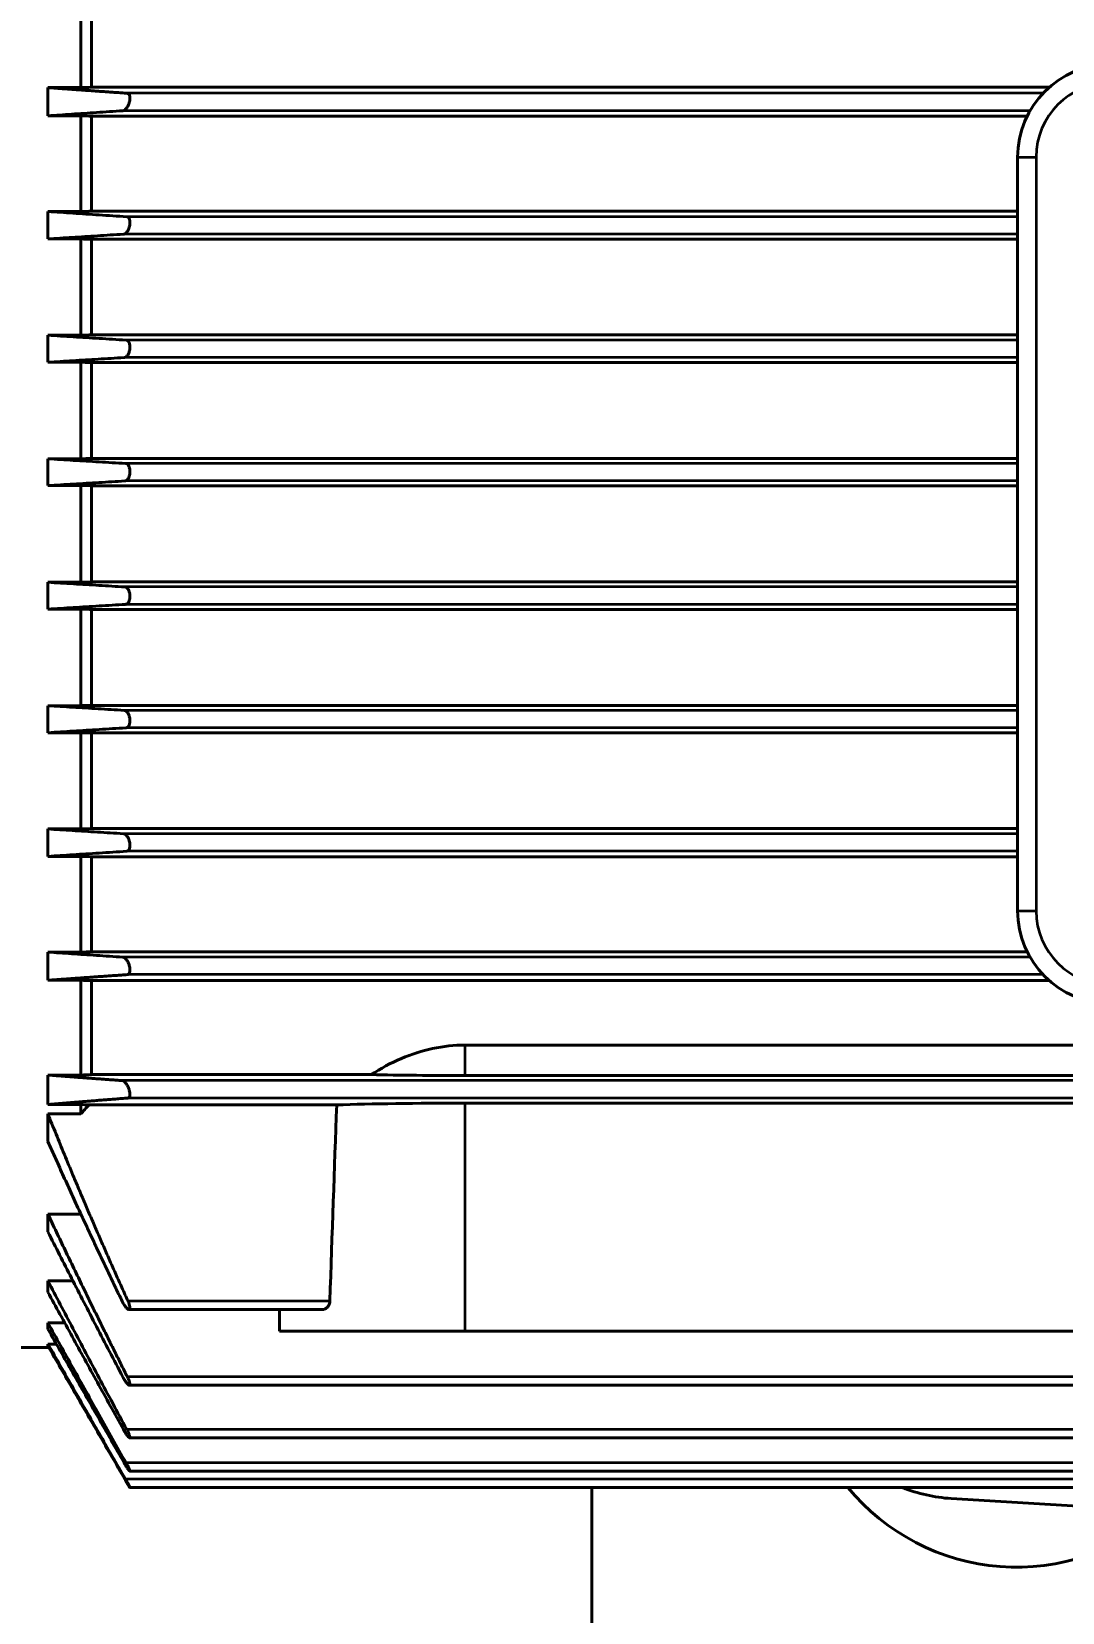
# Model space of a CAD drawing. Header units: millimetres. Extents: x 0 to 11890, y 0 to 8410.
# Drawn here: x 2492.5 to 2586.9, y 5860.9 to 6005.6 of the extents above; entities that cross this region are included whole.
import ezdxf

# ---------------------------------------------------------------- set-up
doc = ezdxf.new("R2010")
doc.units = ezdxf.units.MM
doc.header["$LTSCALE"] = 10
for name, color, linetype, lineweight in [('가시적인 것(ISO)', 3, 'Continuous', 40), ('가시적인 좁은 것(ISO)', 3, 'Continuous', 35), ('치수(ISO)', 2, 'Continuous', 25)]:
    doc.layers.add(name, color=color, linetype=linetype, lineweight=lineweight)
doc.styles.add('치수 텍스트_PSTEK_POSCO', font='isocp.shx')
doc.dimstyles.new('치수_PSTEK_POSCO', dxfattribs={"dimscale": 10, "dimtxt": 3, "dimasz": 2, "dimexe": 2, "dimexo": 2.5, "dimgap": 1, "dimtad": 1, "dimrnd": 1e-08, "dimdsep": 46, "dimtxsty": '치수 텍스트_PSTEK_POSCO', "dimcen": 0.09, "dimdle": 10, "dimclrd": 7, "dimclre": 7, "dimclrt": 2, "dimadec": 1, "dimazin": 2, "dimtfac": 1, "dimtmove": 0, "dimatfit": 3, "dimfxl": 0, "dimtolj": 1, "dimlwd": -1, "dimlwe": -1, "dimarcsym": 0})

# ---------------------------------------------------------------- blocks, each defined once
blk = doc.blocks.new('*D36')
at = {"layer": 'Defpoints', "color": 0}
for p in [(2184.83, 6147.6), (4568.33, 5027.6), (4568.33, 4750.47)]:
    blk.add_point(p, dxfattribs=at)
at = {"layer": '치수(ISO)', "color": 7}
for p, q in [((2184.83, 6097.6), (2184.83, 4710.47)), ((4568.33, 4977.6), (4568.33, 4710.47)), ((2224.83, 4750.47), (4528.33, 4750.47))]:
    blk.add_line(p, q, dxfattribs=at)
for points in [[(2224.83, 4757.14), (2224.83, 4743.8), (2184.83, 4750.47)], [(4528.33, 4757.14), (4528.33, 4743.8), (4568.33, 4750.47)]]:
    blk.add_solid(points, dxfattribs=at)
at = {"layer": '치수(ISO)', "color": 2, "insert": (3269.57, 4800.48), "char_height": 60, "attachment_point": 4, "style": '치수 텍스트_PSTEK_POSCO'}
blk.add_mtext('\\A1;2383.5', dxfattribs=at)
blk = doc.blocks.new('*D38')
at = {"layer": 'Defpoints', "color": 0}
for p in [(1765.95, 6579.6), (2998.83, 6579.6), (2543.83, 5809.6)]:
    blk.add_point(p, dxfattribs=at)
at = {"layer": '치수(ISO)', "color": 7}
for p, q in [((2948.83, 6579.6), (1725.95, 6579.6)), ((1765.95, 5849.6), (1765.95, 6539.6))]:
    blk.add_line(p, q, dxfattribs=at)
for points in [[(1759.28, 6539.6), (1772.61, 6539.6), (1765.95, 6579.6)], [(1759.28, 5849.6), (1772.61, 5849.6), (1765.95, 5809.6)]]:
    blk.add_solid(points, dxfattribs=at)
at = {"layer": '치수(ISO)', "color": 2, "insert": (1715.95, 6140.57), "char_height": 60, "attachment_point": 4, "rotation": 90, "style": '치수 텍스트_PSTEK_POSCO'}
blk.add_mtext('\\A1;770', dxfattribs=at)
blk = doc.blocks.new('*D39')
at = {"layer": 'Defpoints', "color": 0}
for p in [(2406.83, 7439.6), (1606.83, 5027.6), (4228.33, 5027.6)]:
    blk.add_point(p, dxfattribs=at)
at = {"layer": '치수(ISO)', "color": 7}
for p, q in [((2356.83, 7439.6), (1566.83, 7439.6)), ((1606.83, 7399.6), (1606.83, 5067.6)), ((4178.33, 5027.6), (1566.83, 5027.6))]:
    blk.add_line(p, q, dxfattribs=at)
for points in [[(1600.16, 7399.6), (1613.49, 7399.6), (1606.83, 7439.6)], [(1600.16, 5067.6), (1613.49, 5067.6), (1606.83, 5027.6)]]:
    blk.add_solid(points, dxfattribs=at)
at = {"layer": '치수(ISO)', "color": 2, "insert": (1556.82, 6159.03), "char_height": 60, "attachment_point": 4, "rotation": 90, "style": '치수 텍스트_PSTEK_POSCO'}
blk.add_mtext('\\A1;2412', dxfattribs=at)
blk = doc.blocks.new('*D40')
at = {"layer": 'Defpoints', "color": 0}
for p in [(1930.09, 6189.6), (2082.05, 6189.6), (3210.83, 4301.59)]:
    blk.add_point(p, dxfattribs=at)
at = {"layer": '치수(ISO)', "color": 7}
for p, q in [((2032.05, 6189.6), (1890.09, 6189.6)), ((1930.09, 4341.59), (1930.09, 6149.6)), ((3160.83, 4301.59), (1890.09, 4301.59))]:
    blk.add_line(p, q, dxfattribs=at)
for points in [[(1923.42, 6149.6), (1936.76, 6149.6), (1930.09, 6189.6)], [(1923.42, 4341.59), (1936.76, 4341.59), (1930.09, 4301.59)]]:
    blk.add_solid(points, dxfattribs=at)
at = {"layer": '치수(ISO)', "color": 2, "insert": (1880.09, 5131.59), "char_height": 60, "attachment_point": 4, "rotation": 90, "style": '치수 텍스트_PSTEK_POSCO'}
blk.add_mtext('\\A1;1888.01', dxfattribs=at)

msp = doc.modelspace()

# ---------------------------------------------------------------- linework, layer by layer
at = {"layer": '가시적인 것(ISO)'}
for p, q in [((2497.031, 6009.137), (2497.031, 6000.467)), ((2498.031, 6000.499), (2498.031, 6009.103)), ((2494.031, 6000.467), (2494.031, 5997.884)), ((2497.031, 6000.467), (2494.031, 6000.467)), ((2585.74, 6000.499), (2498.031, 6000.499)), ((2497.031, 5997.884), (2494.031, 5997.884)), ((2497.031, 5997.884), (2497.031, 5989.121)), ((2583.707, 5997.854), (2498.031, 5997.854)), ((2498.031, 5989.15), (2498.031, 5997.854)), ((2582.831, 5994.097), (2582.831, 5925.097)), ((2494.031, 5989.121), (2494.031, 5986.609)), ((2497.031, 5989.121), (2494.031, 5989.121)), ((2582.831, 5989.15), (2498.031, 5989.15)), ((2497.031, 5986.609), (2494.031, 5986.609)), ((2497.031, 5986.609), (2497.031, 5977.794)), ((2582.831, 5986.581), (2498.031, 5986.581)), ((2498.031, 5977.821), (2498.031, 5986.581)), ((2494.031, 5977.794), (2494.031, 5975.32)), ((2497.031, 5977.794), (2494.031, 5977.794)), ((2582.831, 5977.821), (2498.031, 5977.821)), ((2497.031, 5975.32), (2494.031, 5975.32)), ((2497.031, 5975.32), (2497.031, 5966.478)), ((2582.831, 5975.294), (2498.031, 5975.294)), ((2498.031, 5966.505), (2498.031, 5975.294)), ((2494.031, 5966.478), (2494.031, 5964.022)), ((2497.031, 5966.478), (2494.031, 5966.478)), ((2582.831, 5966.505), (2498.031, 5966.505)), ((2497.031, 5964.022), (2494.031, 5964.022)), ((2497.031, 5964.022), (2497.031, 5955.172)), ((2497.031, 5964.022), (2498.031, 5963.996)), ((2582.831, 5963.996), (2498.031, 5963.996)), ((2498.031, 5955.198), (2498.031, 5963.996)), ((2494.031, 5955.172), (2494.031, 5952.716)), ((2497.031, 5955.172), (2494.031, 5955.172)), ((2498.031, 5955.198), (2497.031, 5955.172)), ((2582.831, 5955.198), (2498.031, 5955.198)), ((2497.031, 5952.716), (2494.031, 5952.716)), ((2497.031, 5943.874), (2497.031, 5952.716)), ((2582.831, 5952.689), (2498.031, 5952.689)), ((2498.031, 5943.9), (2498.031, 5952.689)), ((2494.031, 5943.874), (2494.031, 5941.4)), ((2497.031, 5943.874), (2494.031, 5943.874)), ((2582.831, 5943.9), (2498.031, 5943.9)), ((2497.031, 5941.4), (2494.031, 5941.4)), ((2497.031, 5932.585), (2497.031, 5941.4)), ((2582.831, 5941.373), (2498.031, 5941.373)), ((2498.031, 5932.613), (2498.031, 5941.373)), ((2494.031, 5932.585), (2494.031, 5930.073)), ((2497.031, 5932.585), (2494.031, 5932.585)), ((2582.831, 5932.613), (2498.031, 5932.613)), ((2497.031, 5930.073), (2494.031, 5930.073)), ((2497.031, 5921.31), (2497.031, 5930.073)), ((2582.831, 5930.044), (2498.031, 5930.044)), ((2498.031, 5921.34), (2498.031, 5930.044)), ((2494.031, 5921.31), (2494.031, 5918.728)), ((2497.031, 5921.31), (2494.031, 5921.31)), ((2583.707, 5921.34), (2498.031, 5921.34)), ((2497.031, 5918.728), (2494.031, 5918.728)), ((2497.031, 5910.057), (2497.031, 5918.728)), ((2585.74, 5918.695), (2498.031, 5918.695)), ((2498.031, 5910.091), (2498.031, 5918.695)), ((2622.831, 5912.799), (2532.231, 5912.799)), ((2494.031, 5910.057), (2494.031, 5907.349)), ((2497.031, 5910.057), (2494.031, 5910.057)), ((2523.632, 5910.091), (2498.031, 5910.091)), ((2622.831, 5910.009), (2532.231, 5910.009)), ((2497.031, 5907.349), (2494.031, 5907.349)), ((2497.031, 5906.49), (2497.031, 5907.349)), ((2520.472, 5907.32), (2497.79, 5907.32)), ((2622.831, 5907.485), (2532.231, 5907.485)), ((2494.031, 5906.49), (2494.031, 5903.955)), ((2497.031, 5906.49), (2494.031, 5906.49)), ((2494.031, 5897.308), (2494.031, 5895.688)), ((2497.031, 5897.308), (2494.031, 5897.308)), ((2497.031, 5897.308), (2497.031, 5897.353)), ((2494.031, 5891.197), (2494.031, 5890.166)), ((2496.32, 5891.197), (2494.031, 5891.197)), ((2501.45, 5888.575), (2519.144, 5888.575)), ((2494.031, 5887.354), (2494.031, 5886.775)), ((2495.569, 5887.354), (2494.031, 5887.354)), ((2494.031, 5885.416), (2494.031, 5885.229)), ((2494.805, 5885.416), (2494.031, 5885.416)), ((2515.239, 5886.597), (2532.231, 5886.597)), ((2622.831, 5886.597), (2532.231, 5886.597)), ((2494.107, 5885.097), (2491.031, 5885.097)), ((2501.486, 5881.643), (2653.576, 5881.643)), ((2501.512, 5876.829), (2653.551, 5876.829)), ((2501.528, 5873.77), (2653.535, 5873.77)), ((2501.536, 5872.281), (2653.527, 5872.281)), ((2543.826, 5809.597), (2543.826, 5872.281)), ((2576.758, 5871.28), (2722.031, 5862.499))]:
    msp.add_line(p, q, dxfattribs=at)
for centre, radius, start, end in [((2591.331, 5994.097), 8.5, 90, 180), ((2591.331, 5925.097), 8.5, 180, 270), ((2582.731, 5884.997), 20, 219.47826, 311.90156), ((2577.626, 5885.648), 14.395, 248.21494, 266.54128)]:
    msp.add_arc(centre, radius, start, end, dxfattribs=at)
for centre, major_axis, ratio, start_param, end_param in [((2137.886, 6014.111), (530.887, 0), 0.0348995, 5.4553895, 5.4579503), ((1942.894, 5975.315), (851.628, 0), 0.0348995, 0.8607692, 0.8623166), ((1762.238, 6020.022), (1150.599, 0), 0.0348995, 5.40509, 5.4062199), ((1191.123, 5929.242), (2099.384, 0), 0.0348995, 0.8988377, 0.8994462), ((1191.123, 5989.953), (-2099.384, 0), 0.0348995, 2.2421465, 2.242755), ((1762.238, 5899.172), (-1150.599, 0), 0.0348995, 4.018558, 4.019688), ((1942.894, 5943.879), (-851.628, 0), 0.0348995, 2.2792761, 2.2808234), ((2137.886, 5905.083), (-530.887, 0), 0.0348995, 3.9668277, 3.9693884), ((2221.398, 5919.928), (-394.94, 0), 0.0348995, 2.3432712, 2.3468127), ((2532.231, 5910.603), (17, 0), 0.0349208, 4.1820029, 4.712389), ((2305.081, 5901.204), (-260.472, 0), 0.0348995, 3.8795518, 3.8838705), ((2305.081, 6082.454), (260.472, 0), 0.9993908, 5.5409072, 5.5452259), ((2532.231, 5555.748), (0, -486.816), 0.0349208, 3.9054329, 3.9574209), ((2532.231, 5906.891), (17, 0), 0.0349208, 1.5707963, 2.3346366), ((2137.886, 6288.037), (530.887, 0.001), 0.9993908, 5.4553879, 5.4554253), ((2532.317, 5872.304), (-0.004, 488.042), 0.0350082, 1.5374512, 1.5415056)]:
    msp.add_ellipse(centre, major_axis=major_axis, ratio=ratio, start_param=start_param, end_param=end_param, dxfattribs=at)
for points, weights in [([(2501.302, 5999.947), (2497.27, 6000.227), (2494.031, 6000.467)], [1.07952827471, 1.0494800125, 1.01159176693]), ([(2494.031, 5918.728), (2497.27, 5918.967), (2501.302, 5919.248)], [1.01159176693, 1.0494800125, 1.07952827471]), ([(2494.031, 5910.057), (2497.041, 5909.82), (2500.819, 5909.547)], [1.01249564369, 1.05035980542, 1.08063080095]), ([(2494.031, 5907.349), (2497.17, 5907.625), (2501.36, 5907.948)], [1.01440075239, 1.0599757032, 1.09513315412]), ([(2501.36, 5889.347), (2497.17, 5898.591), (2494.031, 5906.49)], [1.02476688712, 1.02072579778, 1.00525853119]), ([(2500.819, 5889.347), (2497.041, 5897.185), (2494.031, 5903.955)], [1.01943733833, 1.01598944493, 1.00418140071]), ([(2501.302, 5882.415), (2497.27, 5890.442), (2494.031, 5897.308)], [1.07952827471, 1.0494800125, 1.01159176693])]:
    msp.add_rational_spline(points, weights, degree=2, dxfattribs=at)
for points, knots in [([(2501.302, 5999.947), (2501.338, 5999.944), (2501.372, 5999.931), (2501.441, 5999.88), (2501.476, 5999.83), (2501.524, 5999.693), (2501.537, 5999.605), (2501.537, 5999.419), (2501.524, 5999.311), (2501.476, 5999.097), (2501.441, 5998.99), (2501.358, 5998.798), (2501.305, 5998.702), (2501.191, 5998.54), (2501.13, 5998.476), (2501.015, 5998.387), (2500.952, 5998.356), (2500.889, 5998.348), (2500.885, 5998.348), (2500.881, 5998.348)], [0.04499114, 0.04499114, 0.04499114, 0.04499114, 0.06813707, 0.06813707, 0.09948484, 0.09948484, 0.1308326, 0.1308326, 0.16218037, 0.16218037, 0.19352813, 0.19352813, 0.22759667, 0.22759667, 0.26166521, 0.26166521, 0.29654976, 0.29654976, 0.29924414, 0.29924414, 0.29924414, 0.29924414]), ([(2501.242, 5988.647), (2501.244, 5988.646), (2501.246, 5988.646), (2501.305, 5988.641), (2501.358, 5988.613), (2501.441, 5988.526), (2501.476, 5988.463), (2501.524, 5988.303), (2501.537, 5988.207), (2501.537, 5988.009), (2501.524, 5987.898), (2501.476, 5987.684), (2501.441, 5987.58), (2501.358, 5987.399), (2501.305, 5987.311), (2501.191, 5987.171), (2501.13, 5987.12), (2501.03, 5987.065), (2500.986, 5987.05), (2500.942, 5987.048)], [0.03298715, 0.03298715, 0.03298715, 0.03298715, 0.03406854, 0.03406854, 0.06813707, 0.06813707, 0.09948484, 0.09948484, 0.1308326, 0.1308326, 0.16218037, 0.16218037, 0.19352813, 0.19352813, 0.22759667, 0.22759667, 0.26166521, 0.26166521, 0.28714816, 0.28714816, 0.28714816, 0.28714816]), ([(2501.183, 5977.347), (2501.205, 5977.345), (2501.227, 5977.341), (2501.305, 5977.314), (2501.358, 5977.272), (2501.441, 5977.161), (2501.476, 5977.087), (2501.524, 5976.909), (2501.537, 5976.806), (2501.537, 5976.601), (2501.524, 5976.489), (2501.476, 5976.279), (2501.441, 5976.18), (2501.358, 5976.013), (2501.305, 5975.935), (2501.191, 5975.818), (2501.13, 5975.779), (2501.05, 5975.754), (2501.026, 5975.749), (2501.003, 5975.748)], [0.02141694, 0.02141694, 0.02141694, 0.02141694, 0.03406854, 0.03406854, 0.06813707, 0.06813707, 0.09948484, 0.09948484, 0.1308326, 0.1308326, 0.16218037, 0.16218037, 0.19352813, 0.19352813, 0.22759667, 0.22759667, 0.26166521, 0.26166521, 0.27540482, 0.27540482, 0.27540482, 0.27540482]), ([(2501.123, 5966.047), (2501.165, 5966.044), (2501.207, 5966.031), (2501.305, 5965.975), (2501.358, 5965.92), (2501.441, 5965.787), (2501.476, 5965.704), (2501.524, 5965.512), (2501.537, 5965.403), (2501.537, 5965.195), (2501.524, 5965.084), (2501.476, 5964.881), (2501.441, 5964.789), (2501.358, 5964.638), (2501.305, 5964.571), (2501.191, 5964.479), (2501.13, 5964.454), (2501.07, 5964.448), (2501.066, 5964.448), (2501.063, 5964.448)], [0.00989987, 0.00989987, 0.00989987, 0.00989987, 0.03406854, 0.03406854, 0.06813707, 0.06813707, 0.09948484, 0.09948484, 0.1308326, 0.1308326, 0.16218037, 0.16218037, 0.19352813, 0.19352813, 0.22759667, 0.22759667, 0.26166521, 0.26166521, 0.26360443, 0.26360443, 0.26360443, 0.26360443]), ([(2501.123, 5953.148), (2501.165, 5953.15), (2501.207, 5953.163), (2501.305, 5953.219), (2501.358, 5953.274), (2501.441, 5953.407), (2501.476, 5953.491), (2501.524, 5953.683), (2501.537, 5953.791), (2501.537, 5953.999), (2501.524, 5954.11), (2501.476, 5954.313), (2501.441, 5954.405), (2501.358, 5954.556), (2501.305, 5954.623), (2501.191, 5954.715), (2501.13, 5954.74), (2501.07, 5954.746), (2501.066, 5954.746), (2501.063, 5954.747)], [-0.5102947, -0.5102947, -0.5102947, -0.5102947, -0.48612603, -0.48612603, -0.4520575, -0.4520575, -0.42070973, -0.42070973, -0.38936197, -0.38936197, -0.3580142, -0.3580142, -0.32666644, -0.32666644, -0.2925979, -0.2925979, -0.25852936, -0.25852936, -0.25659014, -0.25659014, -0.25659014, -0.25659014]), ([(2501.183, 5941.848), (2501.205, 5941.849), (2501.227, 5941.853), (2501.305, 5941.88), (2501.358, 5941.922), (2501.441, 5942.033), (2501.476, 5942.107), (2501.524, 5942.285), (2501.537, 5942.388), (2501.537, 5942.593), (2501.524, 5942.705), (2501.476, 5942.916), (2501.441, 5943.014), (2501.358, 5943.182), (2501.305, 5943.26), (2501.191, 5943.376), (2501.13, 5943.415), (2501.05, 5943.44), (2501.026, 5943.445), (2501.003, 5943.447)], [-0.49877763, -0.49877763, -0.49877763, -0.49877763, -0.48612603, -0.48612603, -0.4520575, -0.4520575, -0.42070973, -0.42070973, -0.38936197, -0.38936197, -0.3580142, -0.3580142, -0.32666644, -0.32666644, -0.2925979, -0.2925979, -0.25852936, -0.25852936, -0.24478975, -0.24478975, -0.24478975, -0.24478975]), ([(2501.242, 5930.548), (2501.244, 5930.548), (2501.246, 5930.548), (2501.305, 5930.553), (2501.358, 5930.581), (2501.441, 5930.668), (2501.476, 5930.731), (2501.524, 5930.891), (2501.537, 5930.988), (2501.537, 5931.185), (2501.524, 5931.296), (2501.476, 5931.511), (2501.441, 5931.614), (2501.358, 5931.795), (2501.305, 5931.883), (2501.191, 5932.023), (2501.13, 5932.075), (2501.03, 5932.129), (2500.986, 5932.144), (2500.942, 5932.147)], [-0.48720742, -0.48720742, -0.48720742, -0.48720742, -0.48612603, -0.48612603, -0.4520575, -0.4520575, -0.42070973, -0.42070973, -0.38936197, -0.38936197, -0.3580142, -0.3580142, -0.32666644, -0.32666644, -0.2925979, -0.2925979, -0.25852936, -0.25852936, -0.23304641, -0.23304641, -0.23304641, -0.23304641]), ([(2501.302, 5919.248), (2501.338, 5919.25), (2501.372, 5919.263), (2501.441, 5919.314), (2501.476, 5919.364), (2501.524, 5919.501), (2501.537, 5919.589), (2501.537, 5919.775), (2501.524, 5919.883), (2501.476, 5920.097), (2501.441, 5920.204), (2501.358, 5920.396), (2501.305, 5920.493), (2501.191, 5920.654), (2501.13, 5920.718), (2501.015, 5920.807), (2500.952, 5920.838), (2500.889, 5920.846), (2500.885, 5920.846), (2500.881, 5920.847)], [-0.47520343, -0.47520343, -0.47520343, -0.47520343, -0.4520575, -0.4520575, -0.42070973, -0.42070973, -0.38936197, -0.38936197, -0.3580142, -0.3580142, -0.32666644, -0.32666644, -0.2925979, -0.2925979, -0.25852936, -0.25852936, -0.22364481, -0.22364481, -0.22095043, -0.22095043, -0.22095043, -0.22095043]), ([(2532.231, 5912.799), (2531.242, 5912.799), (2530.239, 5912.691), (2528.279, 5912.272), (2527.32, 5911.961), (2525.42, 5911.154), (2524.487, 5910.643), (2523.632, 5910.091)], [2.75083485, 2.75083485, 2.75083485, 2.75083485, 3.04773806, 3.04773806, 3.34464126, 3.34464126, 3.66850212, 3.66850212, 3.66850212, 3.66850212]), ([(2501.36, 5907.948), (2501.375, 5907.949), (2501.388, 5907.952), (2501.441, 5907.971), (2501.476, 5908.006), (2501.524, 5908.117), (2501.537, 5908.193), (2501.537, 5908.363), (2501.524, 5908.464), (2501.476, 5908.674), (2501.441, 5908.782), (2501.358, 5908.981), (2501.305, 5909.085), (2501.191, 5909.265), (2501.13, 5909.342), (2501.015, 5909.458), (2500.952, 5909.504), (2500.868, 5909.539), (2500.843, 5909.545), (2500.819, 5909.547)], [-0.462256, -0.462256, -0.462256, -0.462256, -0.4520575, -0.4520575, -0.42070973, -0.42070973, -0.38936197, -0.38936197, -0.3580142, -0.3580142, -0.32666644, -0.32666644, -0.2925979, -0.2925979, -0.25852936, -0.25852936, -0.22364481, -0.22364481, -0.20801229, -0.20801229, -0.20801229, -0.20801229]), ([(2501.36, 5889.347), (2501.375, 5889.315), (2501.388, 5889.283), (2501.441, 5889.156), (2501.476, 5889.054), (2501.524, 5888.87), (2501.537, 5888.788), (2501.537, 5888.666), (2501.524, 5888.619), (2501.476, 5888.571), (2501.441, 5888.57), (2501.358, 5888.603), (2501.305, 5888.642), (2501.191, 5888.756), (2501.13, 5888.831), (2501.015, 5888.994), (2500.952, 5889.094), (2500.868, 5889.248), (2500.843, 5889.298), (2500.819, 5889.347)], [0.05793857, 0.05793857, 0.05793857, 0.05793857, 0.06813707, 0.06813707, 0.09948484, 0.09948484, 0.1308326, 0.1308326, 0.16218037, 0.16218037, 0.19352813, 0.19352813, 0.22759667, 0.22759667, 0.26166521, 0.26166521, 0.29654976, 0.29654976, 0.31218228, 0.31218228, 0.31218228, 0.31218228]), ([(2519.85, 5889.347), (2519.847, 5889.256), (2519.829, 5889.163), (2519.764, 5888.987), (2519.714, 5888.905), (2519.592, 5888.755), (2519.506, 5888.687), (2519.325, 5888.596), (2519.23, 5888.575), (2519.144, 5888.575)], [-0.55453662, -0.55453662, -0.55453662, -0.55453662, -0.52733861, -0.52733861, -0.49735632, -0.49735632, -0.45673454, -0.45673454, -0.41611277, -0.41611277, -0.41611277, -0.41611277]), ([(2501.302, 5882.415), (2501.338, 5882.342), (2501.372, 5882.27), (2501.441, 5882.109), (2501.476, 5882.014), (2501.524, 5881.849), (2501.537, 5881.779), (2501.537, 5881.684), (2501.524, 5881.653), (2501.476, 5881.638), (2501.441, 5881.653), (2501.358, 5881.716), (2501.305, 5881.77), (2501.191, 5881.911), (2501.13, 5881.997), (2501.015, 5882.175), (2500.952, 5882.281), (2500.889, 5882.399), (2500.885, 5882.407), (2500.881, 5882.415)], [0.04499114, 0.04499114, 0.04499114, 0.04499114, 0.06813707, 0.06813707, 0.09948484, 0.09948484, 0.1308326, 0.1308326, 0.16218037, 0.16218037, 0.19352813, 0.19352813, 0.22759667, 0.22759667, 0.26166521, 0.26166521, 0.29654976, 0.29654976, 0.29924414, 0.29924414, 0.29924414, 0.29924414]), ([(2501.242, 5877.601), (2501.244, 5877.597), (2501.246, 5877.594), (2501.305, 5877.484), (2501.358, 5877.376), (2501.441, 5877.194), (2501.476, 5877.107), (2501.524, 5876.963), (2501.537, 5876.906), (2501.537, 5876.838), (2501.524, 5876.823), (2501.476, 5876.838), (2501.441, 5876.868), (2501.358, 5876.958), (2501.305, 5877.025), (2501.191, 5877.187), (2501.13, 5877.282), (2501.03, 5877.445), (2500.986, 5877.522), (2500.942, 5877.601)], [0.03298715, 0.03298715, 0.03298715, 0.03298715, 0.03406854, 0.03406854, 0.06813707, 0.06813707, 0.09948484, 0.09948484, 0.1308326, 0.1308326, 0.16218037, 0.16218037, 0.19352813, 0.19352813, 0.22759667, 0.22759667, 0.26166521, 0.26166521, 0.28714816, 0.28714816, 0.28714816, 0.28714816]), ([(2501.183, 5874.542), (2501.205, 5874.503), (2501.227, 5874.464), (2501.305, 5874.32), (2501.358, 5874.217), (2501.441, 5874.048), (2501.476, 5873.97), (2501.524, 5873.849), (2501.537, 5873.806), (2501.537, 5873.765), (2501.524, 5873.765), (2501.476, 5873.809), (2501.441, 5873.853), (2501.358, 5873.966), (2501.305, 5874.044), (2501.191, 5874.224), (2501.13, 5874.324), (2501.05, 5874.46), (2501.026, 5874.501), (2501.003, 5874.542)], [0.02141694, 0.02141694, 0.02141694, 0.02141694, 0.03406854, 0.03406854, 0.06813707, 0.06813707, 0.09948484, 0.09948484, 0.1308326, 0.1308326, 0.16218037, 0.16218037, 0.19352813, 0.19352813, 0.22759667, 0.22759667, 0.26166521, 0.26166521, 0.27540482, 0.27540482, 0.27540482, 0.27540482]), ([(2501.123, 5873.053), (2501.165, 5872.981), (2501.207, 5872.906), (2501.305, 5872.732), (2501.358, 5872.636), (2501.441, 5872.484), (2501.476, 5872.416), (2501.524, 5872.319), (2501.537, 5872.29), (2501.537, 5872.276), (2501.524, 5872.291), (2501.476, 5872.362), (2501.441, 5872.418), (2501.358, 5872.552), (2501.305, 5872.641), (2501.191, 5872.834), (2501.13, 5872.938), (2501.07, 5873.042), (2501.066, 5873.048), (2501.063, 5873.053)], [0.00989987, 0.00989987, 0.00989987, 0.00989987, 0.03406854, 0.03406854, 0.06813707, 0.06813707, 0.09948484, 0.09948484, 0.1308326, 0.1308326, 0.16218037, 0.16218037, 0.19352813, 0.19352813, 0.22759667, 0.22759667, 0.26166521, 0.26166521, 0.26360443, 0.26360443, 0.26360443, 0.26360443])]:
    msp.add_open_spline(points, degree=3, knots=knots, dxfattribs=at)
for points in [[(2500.881, 5998.348), (2500.058, 5998.293), (2498.455, 5998.186), (2496.172, 5998.031), (2494.731, 5997.932), (2494.031, 5997.884)], [(2501.242, 5988.647), (2500.383, 5988.702), (2498.702, 5988.812), (2496.299, 5988.97), (2494.774, 5989.072), (2494.031, 5989.121)], [(2500.942, 5987.048), (2500.132, 5986.997), (2498.54, 5986.896), (2496.237, 5986.75), (2494.757, 5986.655), (2494.031, 5986.609)], [(2501.183, 5977.347), (2500.349, 5977.398), (2498.708, 5977.501), (2496.324, 5977.65), (2494.787, 5977.746), (2494.031, 5977.794)], [(2497.031, 5977.794), (2497.143, 5977.797), (2497.365, 5977.803), (2497.699, 5977.812), (2497.921, 5977.818), (2498.031, 5977.821)], [(2501.003, 5975.748), (2500.2, 5975.698), (2498.613, 5975.601), (2496.29, 5975.459), (2494.778, 5975.366), (2494.031, 5975.32)], [(2497.031, 5975.32), (2497.143, 5975.317), (2497.365, 5975.312), (2497.699, 5975.303), (2497.92, 5975.297), (2498.031, 5975.294)], [(2501.123, 5966.047), (2500.311, 5966.096), (2498.703, 5966.194), (2496.339, 5966.338), (2494.795, 5966.432), (2494.031, 5966.478)], [(2497.031, 5966.478), (2497.143, 5966.481), (2497.365, 5966.487), (2497.698, 5966.496), (2497.92, 5966.502), (2498.031, 5966.505)], [(2501.063, 5964.448), (2500.272, 5964.4), (2498.695, 5964.304), (2496.351, 5964.163), (2494.802, 5964.069), (2494.031, 5964.022)], [(2494.031, 5955.172), (2494.802, 5955.125), (2496.35, 5955.032), (2498.695, 5954.89), (2500.271, 5954.794), (2501.063, 5954.747)], [(2494.031, 5952.716), (2494.794, 5952.762), (2496.337, 5952.856), (2498.701, 5953), (2500.31, 5953.098), (2501.123, 5953.148)], [(2498.031, 5952.689), (2497.92, 5952.692), (2497.698, 5952.698), (2497.365, 5952.707), (2497.143, 5952.713), (2497.031, 5952.716)], [(2494.031, 5943.874), (2494.777, 5943.828), (2496.288, 5943.735), (2498.612, 5943.593), (2500.199, 5943.496), (2501.003, 5943.447)], [(2498.031, 5943.9), (2497.92, 5943.897), (2497.699, 5943.892), (2497.365, 5943.883), (2497.143, 5943.877), (2497.031, 5943.874)], [(2494.031, 5941.4), (2494.786, 5941.448), (2496.321, 5941.544), (2498.705, 5941.693), (2500.348, 5941.796), (2501.183, 5941.848)], [(2498.031, 5941.373), (2497.921, 5941.376), (2497.699, 5941.382), (2497.365, 5941.391), (2497.143, 5941.397), (2497.031, 5941.4)], [(2494.031, 5932.585), (2494.756, 5932.539), (2496.234, 5932.445), (2498.537, 5932.298), (2500.131, 5932.198), (2500.942, 5932.147)], [(2494.031, 5930.073), (2494.772, 5930.122), (2496.295, 5930.224), (2498.698, 5930.382), (2500.381, 5930.492), (2501.242, 5930.548)], [(2494.031, 5921.31), (2494.73, 5921.262), (2496.169, 5921.163), (2498.451, 5921.009), (2500.057, 5920.901), (2500.881, 5920.847)], [(2500.881, 5882.415), (2500.058, 5883.981), (2498.455, 5887.052), (2496.172, 5891.474), (2494.731, 5894.303), (2494.031, 5895.688)], [(2501.242, 5877.601), (2500.383, 5879.201), (2498.702, 5882.341), (2496.299, 5886.871), (2494.774, 5889.775), (2494.031, 5891.197)], [(2500.942, 5877.601), (2500.132, 5879.063), (2498.54, 5881.944), (2496.237, 5886.131), (2494.757, 5888.836), (2494.031, 5890.166)], [(2501.183, 5874.542), (2500.349, 5876.028), (2498.708, 5878.958), (2496.324, 5883.228), (2494.787, 5885.992), (2494.031, 5887.354)], [(2501.003, 5874.542), (2500.2, 5875.948), (2498.613, 5878.728), (2496.29, 5882.806), (2494.778, 5885.462), (2494.031, 5886.775)], [(2501.123, 5873.053), (2500.311, 5874.468), (2498.703, 5877.269), (2496.339, 5881.39), (2494.795, 5884.083), (2494.031, 5885.416)], [(2501.063, 5873.053), (2500.272, 5874.424), (2498.695, 5877.153), (2496.351, 5881.212), (2494.802, 5883.894), (2494.031, 5885.229)]]:
    msp.add_open_spline(points, degree=3, dxfattribs=at)
at = {"layer": '가시적인 좁은 것(ISO)'}
for p, q in [((2585.164, 5999.947), (2501.302, 5999.947)), ((2583.97, 5998.348), (2500.881, 5998.348)), ((2582.831, 5994.097), (2584.531, 5994.097)), ((2584.531, 5994.097), (2584.531, 5925.097)), ((2582.831, 5988.647), (2501.242, 5988.647)), ((2582.831, 5987.048), (2500.942, 5987.048)), ((2582.831, 5977.347), (2501.183, 5977.347)), ((2582.831, 5975.748), (2501.003, 5975.748)), ((2582.831, 5966.047), (2501.123, 5966.047)), ((2582.831, 5964.448), (2501.063, 5964.448)), ((2582.831, 5954.747), (2501.063, 5954.747)), ((2582.831, 5953.148), (2501.123, 5953.148)), ((2582.831, 5943.447), (2501.003, 5943.447)), ((2582.831, 5941.848), (2501.183, 5941.848)), ((2582.831, 5932.147), (2500.942, 5932.147)), ((2582.831, 5930.548), (2501.242, 5930.548)), ((2582.831, 5925.097), (2584.531, 5925.097)), ((2583.97, 5920.847), (2500.881, 5920.847)), ((2585.164, 5919.248), (2501.302, 5919.248)), ((2532.231, 5910.009), (2532.231, 5912.799)), ((2654.244, 5909.547), (2500.819, 5909.547)), ((2653.703, 5907.948), (2501.36, 5907.948)), ((2532.231, 5886.597), (2532.231, 5907.485)), ((2519.85, 5889.347), (2501.36, 5889.347)), ((2653.761, 5882.415), (2501.302, 5882.415)), ((2653.82, 5877.601), (2501.242, 5877.601)), ((2653.88, 5874.542), (2501.183, 5874.542)), ((2653.939, 5873.053), (2501.123, 5873.053))]:
    msp.add_line(p, q, dxfattribs=at)
for centre, start, end in [((2591.331, 5994.097), 90, 180), ((2591.331, 5925.097), 180, 270)]:
    msp.add_arc(centre, 6.8, start, end, dxfattribs=at)

# ---------------------------------------------------------------- dimensions: what is measured, and where the dimension line sits
at = {"layer": '치수(ISO)', "color": 7}
for base, p1, p2, angle, override, picture, middle in [((1606.826, 5027.597), (2406.826, 7439.597), (4228.326, 5027.597), 90, {"dimscale": 20, "dimtofl": 0, "dimatfit": 1}, '*D39', (1606.826, 6233.597)), ((1765.948, 6579.597), (2543.826, 5809.597), (2998.826, 6579.597), 90, {"dimscale": 20, "dimse1": 1, "dimtofl": 0, "dimatfit": 1}, '*D38', (1765.948, 6194.597)), ((1930.089, 6189.597), (3210.826, 4301.59), (2082.046, 6189.597), 270, {"dimscale": 20, "dimtofl": 0, "dimatfit": 1}, '*D40', (1930.089, 5245.594)), ((4568.326, 4750.469), (2184.826, 6147.597), (4568.326, 5027.597), 180, {"dimscale": 20, "dimse1": 0, "dimtofl": 0, "dimatfit": 1}, '*D36', (3376.576, 4750.469))]:
    dim = msp.add_linear_dim(base=base, p1=p1, p2=p2, angle=angle, dimstyle='치수_PSTEK_POSCO', override=override, dxfattribs=at)
    dim.commit()
    dim.dimension.update_dxf_attribs({"geometry": picture, "text_midpoint": middle, "dimtype": 160})

doc.saveas('drawing.dxf')
